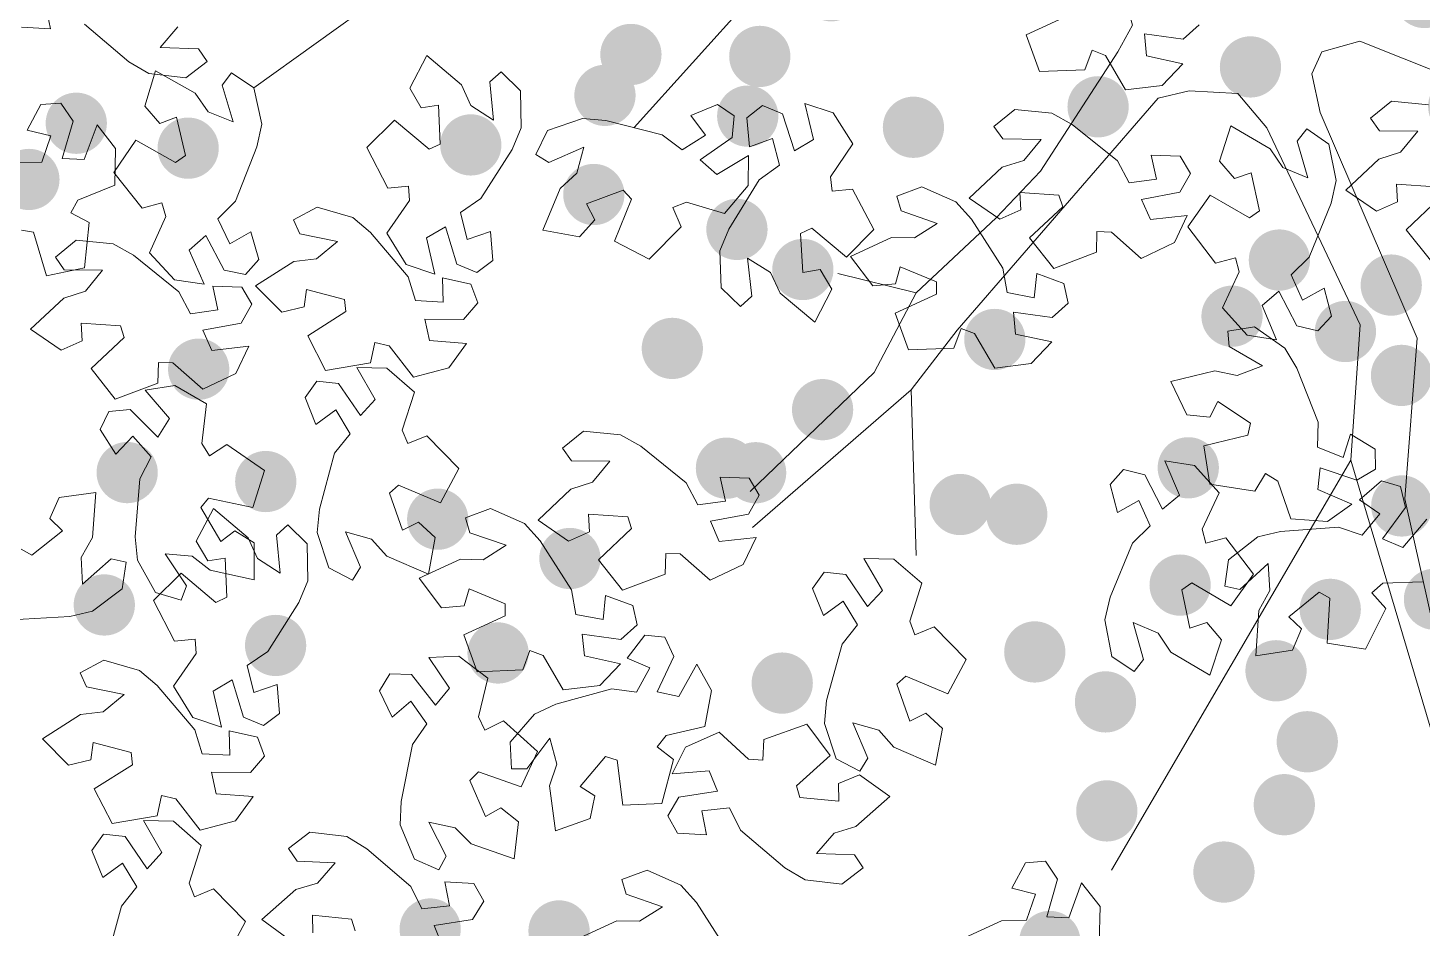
# Model space of a CAD drawing. Header units: millimetres. Extents: x 935 to 13922, y 3203 to 7816.
# Drawn here: x 4680 to 4787.4, y 7093 to 7162.4 of the extents above; entities that cross this region are included whole.
import ezdxf

# ---------------------------------------------------------------- set-up
doc = ezdxf.new("R2010")
doc.units = ezdxf.units.MM
doc.layers.add('ALBERI frutti - Fruit', color=7, linetype='Continuous', lineweight=5, true_color=0xfd8930)
doc.layers.add('Albero_tronco', color=7, linetype='Continuous', lineweight=5, true_color=0x846648)
doc.layers.add('ALBERO - TREE', color=96, linetype='Continuous', lineweight=5)

msp = doc.modelspace()

# ---------------------------------------------------------------- hatches: boundary and pattern name
at = {"layer": 'ALBERI frutti - Fruit', "lineweight": 30}
h = msp.add_hatch(color=256, dxfattribs=at)
h.dxf.hatch_style = 1
edge = h.paths.add_edge_path()
edge.add_arc((4643.68, 7170.72), 2.36, 0, 360)
edge = h.paths.add_edge_path()
edge.add_arc((4633.75, 7170.87), 2.36, 0, 360)
edge = h.paths.add_edge_path()
edge.add_arc((4647.01, 7154.3), 2.36, 0, 360)
edge = h.paths.add_edge_path()
edge.add_arc((4648.53, 7143.5), 2.36, 0, 360)
edge = h.paths.add_edge_path()
edge.add_arc((4680.07, 7150.7), 2.36, 0, 360)
edge = h.paths.add_edge_path()
edge.add_arc((4683.72, 7155.03), 2.36, 0, 360)
edge = h.paths.add_edge_path()
edge.add_arc((4663.49, 7135.44), 2.36, 0, 360)
edge = h.paths.add_edge_path()
edge.add_arc((4670.32, 7120.98), 2.36, 0, 360)
edge = h.paths.add_edge_path()
edge.add_arc((4676.07, 7129.98), 2.36, 0, 360)
edge = h.paths.add_edge_path()
edge.add_arc((4676.7, 7139.02), 2.36, 0, 360)
edge = h.paths.add_edge_path()
edge.add_arc((4723.6, 7149.54), 2.36, 0, 360)
edge = h.paths.add_edge_path()
edge.add_arc((4729.65, 7137.68), 2.36, 0, 360)
edge = h.paths.add_edge_path()
edge.add_arc((4734.63, 7146.85), 2.36, 0, 360)
edge = h.paths.add_edge_path()
edge.add_arc((4735.46, 7155.58), 2.36, 0, 360)
edge = h.paths.add_edge_path()
edge.add_arc((4724.46, 7157.18), 2.36, 0, 360)
edge = h.paths.add_edge_path()
edge.add_arc((4741.9, 7165.24), 2.36, 0, 360)
edge = h.paths.add_edge_path()
edge.add_arc((4727.44, 7167.06), 2.36, 0, 360)
edge = h.paths.add_edge_path()
edge.add_arc((4714.67, 7165.53), 2.36, 0, 360)
edge = h.paths.add_edge_path()
edge.add_arc((4694.91, 7175.26), 2.36, 0, 360)
edge = h.paths.add_edge_path()
edge.add_arc((4699.56, 7180.46), 2.36, 0, 360)
edge = h.paths.add_edge_path()
edge.add_arc((4724.76, 7190.6), 2.36, 0, 360)
edge = h.paths.add_edge_path()
edge.add_arc((4732.14, 7200.86), 2.36, 0, 360)
edge = h.paths.add_edge_path()
edge.add_arc((4724.37, 7195), 2.36, 0, 360)
edge = h.paths.add_edge_path()
edge.add_arc((4711.14, 7196.28), 2.36, 0, 360)
edge = h.paths.add_edge_path()
edge.add_arc((4704.28, 7216.91), 2.36, 0, 360)
edge = h.paths.add_edge_path()
edge.add_arc((4708.59, 7213.53), 2.36, 0, 360)
edge = h.paths.add_edge_path()
edge.add_arc((4714.72, 7207.33), 2.36, 0, 360)
edge = h.paths.add_edge_path()
edge.add_arc((4725.73, 7208.84), 2.36, 0, 360)
edge = h.paths.add_edge_path()
edge.add_arc((4674.59, 7203.59), 2.36, 0, 360)
edge = h.paths.add_edge_path()
edge.add_arc((4680.34, 7192.23), 2.36, 0, 360)
edge = h.paths.add_edge_path()
edge.add_arc((4685.89, 7179.98), 2.36, 0, 360)
edge = h.paths.add_edge_path()
edge.add_arc((4698.93, 7190.77), 2.36, 0, 360)
edge = h.paths.add_edge_path()
edge.add_arc((4669.76, 7166.84), 2.36, 0, 360)
edge = h.paths.add_edge_path()
edge.add_arc((4681.5, 7169.91), 2.36, 0, 360)
edge = h.paths.add_edge_path()
edge.add_arc((4692.34, 7153.11), 2.36, 0, 360)
edge = h.paths.add_edge_path()
edge.add_arc((4693.15, 7136.08), 2.36, 0, 360)
edge = h.paths.add_edge_path()
edge.add_arc((4698.32, 7127.42), 2.36, 0, 360)
edge = h.paths.add_edge_path()
edge.add_arc((4711.57, 7124.52), 2.36, 0, 360)
edge = h.paths.add_edge_path()
edge.add_arc((4699.08, 7114.79), 2.36, 0, 360)
edge = h.paths.add_edge_path()
edge.add_arc((4687.64, 7128.11), 2.36, 0, 360)
edge = h.paths.add_edge_path()
edge.add_arc((4685.88, 7117.91), 2.36, 0, 360)
edge = h.paths.add_edge_path()
edge.add_arc((4655.52, 7165.26), 2.36, 0, 360)
edge = h.paths.add_edge_path()
edge.add_arc((4697.54, 7166.87), 2.36, 0, 360)
edge = h.paths.add_edge_path()
edge.add_arc((4714.12, 7153.36), 2.36, 0, 360)
edge = h.paths.add_edge_path()
edge.add_arc((4644.52, 7199.43), 2.36, 0, 360)
edge = h.paths.add_edge_path()
edge.add_arc((4638.98, 7192.14), 2.36, 0, 360)
edge = h.paths.add_edge_path()
edge.add_arc((4660.88, 7189.83), 2.36, 0, 360)
edge = h.paths.add_edge_path()
edge.add_arc((4658.83, 7206.03), 2.36, 0, 360)
edge = h.paths.add_edge_path()
edge.add_arc((4677.26, 7216.3), 2.36, 0, 360)
edge = h.paths.add_edge_path()
edge.add_arc((4641.11, 7138.99), 2.36, 0, 360)
h = msp.add_hatch(color=256, dxfattribs=at)
h.dxf.hatch_style = 1
edge = h.paths.add_edge_path()
edge.add_arc((4736.39, 7160.18), 2.36, 0, 360)
edge = h.paths.add_edge_path()
edge.add_arc((4726.46, 7160.33), 2.36, 0, 360)
edge = h.paths.add_edge_path()
edge.add_arc((4739.71, 7143.76), 2.36, 0, 360)
edge = h.paths.add_edge_path()
edge.add_arc((4741.23, 7132.96), 2.36, 0, 360)
edge = h.paths.add_edge_path()
edge.add_arc((4772.78, 7140.16), 2.36, 0, 360)
edge = h.paths.add_edge_path()
edge.add_arc((4776.43, 7144.49), 2.36, 0, 360)
edge = h.paths.add_edge_path()
edge.add_arc((4756.19, 7124.9), 2.36, 0, 360)
edge = h.paths.add_edge_path()
edge.add_arc((4763.03, 7110.44), 2.36, 0, 360)
edge = h.paths.add_edge_path()
edge.add_arc((4768.78, 7119.44), 2.36, 0, 360)
edge = h.paths.add_edge_path()
edge.add_arc((4769.41, 7128.48), 2.36, 0, 360)
edge = h.paths.add_edge_path()
edge.add_arc((4816.31, 7139), 2.36, 0, 360)
edge = h.paths.add_edge_path()
edge.add_arc((4822.36, 7127.14), 2.36, 0, 360)
edge = h.paths.add_edge_path()
edge.add_arc((4827.34, 7136.31), 2.36, 0, 360)
edge = h.paths.add_edge_path()
edge.add_arc((4828.17, 7145.04), 2.36, 0, 360)
edge = h.paths.add_edge_path()
edge.add_arc((4817.17, 7146.64), 2.36, 0, 360)
edge = h.paths.add_edge_path()
edge.add_arc((4834.61, 7154.7), 2.36, 0, 360)
edge = h.paths.add_edge_path()
edge.add_arc((4820.15, 7156.52), 2.36, 0, 360)
edge = h.paths.add_edge_path()
edge.add_arc((4807.38, 7154.99), 2.36, 0, 360)
edge = h.paths.add_edge_path()
edge.add_arc((4787.62, 7164.72), 2.36, 0, 360)
edge = h.paths.add_edge_path()
edge.add_arc((4792.27, 7169.91), 2.36, 0, 360)
edge = h.paths.add_edge_path()
edge.add_arc((4817.47, 7180.06), 2.36, 0, 360)
edge = h.paths.add_edge_path()
edge.add_arc((4824.85, 7190.32), 2.36, 0, 360)
edge = h.paths.add_edge_path()
edge.add_arc((4817.08, 7184.46), 2.36, 0, 360)
edge = h.paths.add_edge_path()
edge.add_arc((4803.85, 7185.74), 2.36, 0, 360)
edge = h.paths.add_edge_path()
edge.add_arc((4796.99, 7206.37), 2.36, 0, 360)
edge = h.paths.add_edge_path()
edge.add_arc((4801.3, 7202.99), 2.36, 0, 360)
edge = h.paths.add_edge_path()
edge.add_arc((4807.43, 7196.79), 2.36, 0, 360)
edge = h.paths.add_edge_path()
edge.add_arc((4818.43, 7198.3), 2.36, 0, 360)
edge = h.paths.add_edge_path()
edge.add_arc((4767.3, 7193.05), 2.36, 0, 360)
edge = h.paths.add_edge_path()
edge.add_arc((4773.05, 7181.69), 2.36, 0, 360)
edge = h.paths.add_edge_path()
edge.add_arc((4778.6, 7169.44), 2.36, 0, 360)
edge = h.paths.add_edge_path()
edge.add_arc((4791.64, 7180.23), 2.36, 0, 360)
edge = h.paths.add_edge_path()
edge.add_arc((4762.46, 7156.3), 2.36, 0, 360)
edge = h.paths.add_edge_path()
edge.add_arc((4774.2, 7159.37), 2.36, 0, 360)
edge = h.paths.add_edge_path()
edge.add_arc((4785.05, 7142.56), 2.36, 0, 360)
edge = h.paths.add_edge_path()
edge.add_arc((4785.86, 7125.54), 2.36, 0, 360)
edge = h.paths.add_edge_path()
edge.add_arc((4791.02, 7116.88), 2.36, 0, 360)
edge = h.paths.add_edge_path()
edge.add_arc((4804.28, 7113.97), 2.36, 0, 360)
edge = h.paths.add_edge_path()
edge.add_arc((4791.79, 7104.25), 2.36, 0, 360)
edge = h.paths.add_edge_path()
edge.add_arc((4780.35, 7117.57), 2.36, 0, 360)
edge = h.paths.add_edge_path()
edge.add_arc((4778.58, 7107.37), 2.36, 0, 360)
edge = h.paths.add_edge_path()
edge.add_arc((4748.23, 7154.72), 2.36, 0, 360)
edge = h.paths.add_edge_path()
edge.add_arc((4790.25, 7156.33), 2.36, 0, 360)
edge = h.paths.add_edge_path()
edge.add_arc((4806.83, 7142.82), 2.36, 0, 360)
edge = h.paths.add_edge_path()
edge.add_arc((4737.22, 7188.89), 2.36, 0, 360)
edge = h.paths.add_edge_path()
edge.add_arc((4731.68, 7181.6), 2.36, 0, 360)
edge = h.paths.add_edge_path()
edge.add_arc((4753.59, 7179.29), 2.36, 0, 360)
edge = h.paths.add_edge_path()
edge.add_arc((4751.54, 7195.49), 2.36, 0, 360)
edge = h.paths.add_edge_path()
edge.add_arc((4769.97, 7205.76), 2.36, 0, 360)
edge = h.paths.add_edge_path()
edge.add_arc((4733.82, 7128.45), 2.36, 0, 360)
h = msp.add_hatch(color=256, dxfattribs=at)
h.dxf.hatch_style = 1
edge = h.paths.add_edge_path()
edge.add_arc((4720.92, 7092.79), 2.36, 0, 360)
edge = h.paths.add_edge_path()
edge.add_arc((4710.99, 7092.94), 2.36, 0, 360)
edge = h.paths.add_edge_path()
edge.add_arc((4724.25, 7076.36), 2.36, 0, 360)
edge = h.paths.add_edge_path()
edge.add_arc((4725.77, 7065.57), 2.36, 0, 360)
edge = h.paths.add_edge_path()
edge.add_arc((4757.32, 7072.77), 2.36, 0, 360)
edge = h.paths.add_edge_path()
edge.add_arc((4760.97, 7077.1), 2.36, 0, 360)
edge = h.paths.add_edge_path()
edge.add_arc((4740.73, 7057.5), 2.36, 0, 360)
edge = h.paths.add_edge_path()
edge.add_arc((4747.56, 7043.05), 2.36, 0, 360)
edge = h.paths.add_edge_path()
edge.add_arc((4753.32, 7052.04), 2.36, 0, 360)
edge = h.paths.add_edge_path()
edge.add_arc((4753.95, 7061.09), 2.36, 0, 360)
edge = h.paths.add_edge_path()
edge.add_arc((4800.84, 7071.6), 2.36, 0, 360)
edge = h.paths.add_edge_path()
edge.add_arc((4806.89, 7059.75), 2.36, 0, 360)
edge = h.paths.add_edge_path()
edge.add_arc((4811.87, 7068.92), 2.36, 0, 360)
edge = h.paths.add_edge_path()
edge.add_arc((4812.71, 7077.64), 2.36, 0, 360)
edge = h.paths.add_edge_path()
edge.add_arc((4801.71, 7079.24), 2.36, 0, 360)
edge = h.paths.add_edge_path()
edge.add_arc((4819.15, 7087.3), 2.36, 0, 360)
edge = h.paths.add_edge_path()
edge.add_arc((4804.68, 7089.12), 2.36, 0, 360)
edge = h.paths.add_edge_path()
edge.add_arc((4791.91, 7087.6), 2.36, 0, 360)
edge = h.paths.add_edge_path()
edge.add_arc((4772.16, 7097.33), 2.36, 0, 360)
edge = h.paths.add_edge_path()
edge.add_arc((4776.81, 7102.52), 2.36, 0, 360)
edge = h.paths.add_edge_path()
edge.add_arc((4802, 7112.66), 2.36, 0, 360)
edge = h.paths.add_edge_path()
edge.add_arc((4809.38, 7122.92), 2.36, 0, 360)
edge = h.paths.add_edge_path()
edge.add_arc((4801.61, 7117.07), 2.36, 0, 360)
edge = h.paths.add_edge_path()
edge.add_arc((4788.38, 7118.35), 2.36, 0, 360)
edge = h.paths.add_edge_path()
edge.add_arc((4781.52, 7138.98), 2.36, 0, 360)
edge = h.paths.add_edge_path()
edge.add_arc((4785.84, 7135.6), 2.36, 0, 360)
edge = h.paths.add_edge_path()
edge.add_arc((4791.97, 7129.39), 2.36, 0, 360)
edge = h.paths.add_edge_path()
edge.add_arc((4802.97, 7130.91), 2.36, 0, 360)
edge = h.paths.add_edge_path()
edge.add_arc((4751.83, 7125.65), 2.36, 0, 360)
edge = h.paths.add_edge_path()
edge.add_arc((4757.58, 7114.29), 2.36, 0, 360)
edge = h.paths.add_edge_path()
edge.add_arc((4763.13, 7102.04), 2.36, 0, 360)
edge = h.paths.add_edge_path()
edge.add_arc((4776.17, 7112.84), 2.36, 0, 360)
edge = h.paths.add_edge_path()
edge.add_arc((4747, 7088.91), 2.36, 0, 360)
edge = h.paths.add_edge_path()
edge.add_arc((4758.74, 7091.98), 2.36, 0, 360)
edge = h.paths.add_edge_path()
edge.add_arc((4769.58, 7075.17), 2.36, 0, 360)
edge = h.paths.add_edge_path()
edge.add_arc((4770.39, 7058.14), 2.36, 0, 360)
edge = h.paths.add_edge_path()
edge.add_arc((4775.56, 7049.48), 2.36, 0, 360)
edge = h.paths.add_edge_path()
edge.add_arc((4788.81, 7046.58), 2.36, 0, 360)
edge = h.paths.add_edge_path()
edge.add_arc((4776.32, 7036.85), 2.36, 0, 360)
edge = h.paths.add_edge_path()
edge.add_arc((4764.88, 7050.18), 2.36, 0, 360)
edge = h.paths.add_edge_path()
edge.add_arc((4763.12, 7039.98), 2.36, 0, 360)
edge = h.paths.add_edge_path()
edge.add_arc((4732.76, 7087.32), 2.36, 0, 360)
edge = h.paths.add_edge_path()
edge.add_arc((4774.79, 7088.93), 2.36, 0, 360)
edge = h.paths.add_edge_path()
edge.add_arc((4791.37, 7075.42), 2.36, 0, 360)
edge = h.paths.add_edge_path()
edge.add_arc((4721.76, 7121.49), 2.36, 0, 360)
edge = h.paths.add_edge_path()
edge.add_arc((4716.22, 7114.21), 2.36, 0, 360)
edge = h.paths.add_edge_path()
edge.add_arc((4738.12, 7111.89), 2.36, 0, 360)
edge = h.paths.add_edge_path()
edge.add_arc((4736.07, 7128.1), 2.36, 0, 360)
edge = h.paths.add_edge_path()
edge.add_arc((4754.5, 7138.37), 2.36, 0, 360)
edge = h.paths.add_edge_path()
edge.add_arc((4718.35, 7061.05), 2.36, 0, 360)

# ---------------------------------------------------------------- linework, layer by layer
at = {"layer": 'ALBERO - TREE', "lineweight": 9}
for points in [[(4681.36, 7164.16), (4681.73, 7162.31), (4679.5, 7162.43)], [(4770.26, 7162.61), (4769.01, 7161.5), (4769.01, 7161.5), (4766.04, 7161.91), (4766.19, 7160.22), (4768.99, 7159.62), (4767.39, 7157.95), (4764.58, 7157.61), (4763.04, 7160.26), (4761.99, 7160.65), (4761.45, 7159.15), (4761.45, 7159.15), (4757.94, 7159.01), (4756.92, 7161.84), (4760.1, 7163.3)], [(4691.55, 7162.45), (4690.19, 7160.87), (4693.14, 7160.76), (4693.8, 7159.78), (4692.16, 7158.52), (4689.32, 7158.86), (4687.77, 7159.77), (4684.35, 7162.67)], [(4679.15, 7151.99), (4681.07, 7152.03), (4681.77, 7154.05), (4679.94, 7154.51), (4681, 7156.48), (4682.54, 7156.59), (4683.47, 7155.2), (4683.47, 7155.2), (4682.64, 7152.32), (4684.33, 7152.23), (4685.32, 7154.91), (4686.75, 7153.09), (4686.69, 7150.27), (4683.85, 7149.11), (4683.31, 7148.13), (4684.72, 7147.38), (4684.72, 7147.38), (4684.36, 7143.89), (4681.42, 7143.28), (4680.42, 7146.63), (4679.49, 7146.78)], [(4788.47, 7150.12), (4785.45, 7150.33), (4785.52, 7148.98), (4783.91, 7148.26), (4781.55, 7149.88), (4784.1, 7152.27), (4785.77, 7152.8), (4787.09, 7154.41), (4784.14, 7154.45), (4783.46, 7155.42), (4785.06, 7156.72), (4787.91, 7156.45)], [(4788.07, 7144.47), (4786.21, 7146.83), (4788.75, 7149.22)], [(4787.47, 7119.68), (4784.4, 7119.58), (4783.56, 7118.85), (4784.62, 7117.65), (4784.62, 7117.65), (4783.07, 7114.5), (4780.1, 7114.96), (4780.32, 7118.44), (4779.5, 7118.9), (4777.15, 7117), (4778.13, 7116.06), (4777.44, 7114.43), (4774.61, 7114), (4774.84, 7117.49), (4775.7, 7119.02), (4775.57, 7121.1), (4773.38, 7119.11), (4772.22, 7119.35), (4772.51, 7121.4), (4774.77, 7123.15), (4776.52, 7123.58), (4780.99, 7123.91), (4782.81, 7123.28), (4784.16, 7124.93), (4782.61, 7126), (4784.29, 7127.47), (4785.77, 7127.05), (4786.16, 7125.43), (4786.16, 7125.43), (4784.38, 7123.01), (4785.94, 7122.34), (4787.8, 7124.51)], [(4679.47, 7122.21), (4680.29, 7121.74), (4682.66, 7123.62), (4681.69, 7124.57), (4682.41, 7126.19), (4685.23, 7126.58), (4684.97, 7123.1), (4684.09, 7121.58), (4684.2, 7119.5), (4686.41, 7121.47), (4687.56, 7121.21), (4687.25, 7119.16), (4684.97, 7117.44), (4683.22, 7117.03), (4678.74, 7116.76)], [(4686.01, 7090.36), (4687.2, 7094.69), (4688.39, 7096.19), (4687.28, 7098.02), (4685.76, 7096.91), (4684.93, 7098.98), (4685.82, 7100.24), (4687.48, 7100.06), (4687.48, 7100.06), (4689.17, 7097.58), (4690.32, 7098.83), (4688.89, 7101.31), (4691.2, 7101.24), (4693.34, 7099.38), (4692.41, 7096.46), (4692.82, 7095.43), (4694.3, 7096.03), (4694.3, 7096.03), (4696.76, 7093.52), (4695.34, 7090.87)], [(4700.32, 7091.98), (4698.01, 7093.66), (4700.63, 7095.98), (4702.31, 7096.47), (4703.68, 7098.04), (4700.73, 7098.16), (4700.07, 7099.15), (4701.72, 7100.4), (4704.56, 7100.06), (4706.1, 7099.13), (4709.51, 7096.22), (4710.36, 7094.5), (4712.49, 7094.72), (4712.13, 7096.58), (4714.36, 7096.44), (4715.12, 7095.09), (4714.25, 7093.67), (4714.25, 7093.67), (4711.29, 7093.2), (4711.93, 7091.63)], [(4722.19, 7092.11), (4725.37, 7093.57), (4727.12, 7093.54), (4728.89, 7094.65), (4726.09, 7095.62), (4725.76, 7096.76), (4727.7, 7097.48), (4730.31, 7096.32), (4731.52, 7094.99), (4733.94, 7091.21)], [(4750.93, 7091.7), (4755.01, 7093.56), (4756.93, 7093.61), (4757.63, 7095.63), (4755.8, 7096.09), (4756.87, 7098.05), (4758.41, 7098.16), (4759.33, 7096.78), (4759.33, 7096.78), (4758.5, 7093.89), (4760.2, 7093.81), (4761.19, 7096.49), (4762.61, 7094.67), (4762.55, 7091.84)], [(4705.2, 7092.81), (4704.93, 7093.71), (4701.93, 7094.01), (4701.96, 7092.65)]]:
    msp.add_lwpolyline(points, dxfattribs=at)
for points in [[(4717.94, 7157.54), (4718, 7154.68), (4717.3, 7153.02), (4714.9, 7149.24), (4713.32, 7148.15), (4713.84, 7146.08), (4715.63, 7146.69), (4715.81, 7144.46), (4714.58, 7143.53), (4713.05, 7144.18), (4713.05, 7144.18), (4712.17, 7147.05), (4710.7, 7146.2), (4711.34, 7143.41), (4709.15, 7144.15), (4707.65, 7146.55), (4709.4, 7149.07), (4709.31, 7150.18), (4707.72, 7150.04), (4707.72, 7150.04), (4706.11, 7153.17), (4708.24, 7155.28), (4710.91, 7153.03), (4711.77, 7153.41), (4711.64, 7156.43), (4710.3, 7156.21), (4709.41, 7157.73), (4710.74, 7160.25), (4713.41, 7158), (4714.13, 7156.4), (4715.88, 7155.27), (4715.58, 7158.21), (4716.46, 7158.99)], [(4697.41, 7157.77), (4698.01, 7154.97), (4697.64, 7153.21), (4695.99, 7149.03), (4694.64, 7147.67), (4695.54, 7145.73), (4697.18, 7146.67), (4697.78, 7144.52), (4696.75, 7143.37), (4695.12, 7143.72), (4695.12, 7143.72), (4693.71, 7146.37), (4692.43, 7145.26), (4693.58, 7142.64), (4691.29, 7142.96), (4689.37, 7145.04), (4690.62, 7147.84), (4690.32, 7148.91), (4688.79, 7148.48), (4688.79, 7148.48), (4686.62, 7151.24), (4688.31, 7153.72), (4691.36, 7152.01), (4692.13, 7152.55), (4691.43, 7155.49), (4690.16, 7155.02), (4689, 7156.35), (4689.83, 7159.08), (4692.88, 7157.36), (4693.89, 7155.92), (4695.82, 7155.14), (4694.97, 7157.97), (4695.69, 7158.91)], [(4720.04, 7154.46), (4722.74, 7155.4), (4724.53, 7155.25), (4728.88, 7154.14), (4730.4, 7152.97), (4732.21, 7154.11), (4731.07, 7155.62), (4733.13, 7156.48), (4734.41, 7155.6), (4734.26, 7153.94), (4734.26, 7153.94), (4731.8, 7152.22), (4733.07, 7151.08), (4735.52, 7152.55), (4735.49, 7150.24), (4733.67, 7148.08), (4730.73, 7148.96), (4729.7, 7148.53), (4730.33, 7147.06), (4730.33, 7147.06), (4727.86, 7144.56), (4725.19, 7145.94), (4726.51, 7149.17), (4725.87, 7149.87), (4723.04, 7148.81), (4723.67, 7147.6), (4722.5, 7146.29), (4719.68, 7146.78), (4721.01, 7150.01), (4722.3, 7151.19), (4722.84, 7153.2), (4720.13, 7152.01), (4719.12, 7152.61)], [(4733.41, 7142.34), (4733.32, 7145.2), (4734, 7146.87), (4736.35, 7150.68), (4737.92, 7151.79), (4737.38, 7153.85), (4735.6, 7153.22), (4735.39, 7155.44), (4736.61, 7156.39), (4738.15, 7155.76), (4738.15, 7155.76), (4739.06, 7152.9), (4740.52, 7153.77), (4739.85, 7156.55), (4742.05, 7155.83), (4743.57, 7153.45), (4741.85, 7150.91), (4741.96, 7149.8), (4743.54, 7149.95), (4743.54, 7149.95), (4745.19, 7146.85), (4743.08, 7144.71), (4740.39, 7146.94), (4739.54, 7146.54), (4739.7, 7143.52), (4741.04, 7143.76), (4741.95, 7142.25), (4740.64, 7139.71), (4737.95, 7141.94), (4737.21, 7143.53), (4735.45, 7144.64), (4735.78, 7141.7), (4734.91, 7140.91)], [(4756.04, 7156.09), (4758.89, 7155.82), (4760.46, 7154.94), (4763.95, 7152.13), (4764.85, 7150.43), (4766.97, 7150.72), (4766.56, 7152.56), (4768.79, 7152.49), (4769.58, 7151.16), (4768.76, 7149.71), (4768.76, 7149.71), (4765.81, 7149.16), (4766.49, 7147.61), (4769.33, 7147.92), (4768.35, 7145.83), (4765.79, 7144.62), (4763.49, 7146.64), (4762.37, 7146.68), (4762.33, 7145.09), (4762.33, 7145.09), (4759.04, 7143.84), (4757.18, 7146.2), (4759.73, 7148.59), (4759.44, 7149.49), (4756.43, 7149.7), (4756.5, 7148.35), (4754.88, 7147.63), (4752.53, 7149.25), (4755.07, 7151.64), (4756.74, 7152.17), (4758.07, 7153.78), (4755.11, 7153.82), (4754.43, 7154.79)], [(4780.25, 7153.42), (4780.81, 7150.61), (4780.42, 7148.86), (4778.72, 7144.71), (4777.35, 7143.36), (4778.22, 7141.41), (4779.87, 7142.33), (4780.44, 7140.17), (4779.4, 7139.03), (4777.78, 7139.41), (4777.78, 7139.41), (4776.4, 7142.08), (4775.11, 7140.98), (4776.22, 7138.35), (4773.94, 7138.69), (4772.05, 7140.8), (4773.33, 7143.58), (4773.04, 7144.66), (4771.5, 7144.25), (4771.5, 7144.25), (4769.37, 7147.04), (4771.1, 7149.5), (4774.12, 7147.74), (4774.9, 7148.27), (4774.25, 7151.22), (4772.96, 7150.77), (4771.82, 7152.11), (4772.69, 7154.83), (4775.71, 7153.07), (4776.7, 7151.62), (4778.62, 7150.82), (4777.81, 7153.66), (4778.55, 7154.59)], [(4748.88, 7150.14), (4751.5, 7148.98), (4752.71, 7147.65), (4755.12, 7143.87), (4755.44, 7141.98), (4757.54, 7141.58), (4757.73, 7143.45), (4759.83, 7142.68), (4760.16, 7141.17), (4758.92, 7140.06), (4758.92, 7140.06), (4755.95, 7140.47), (4756.1, 7138.78), (4758.89, 7138.18), (4757.3, 7136.51), (4754.49, 7136.17), (4752.94, 7138.82), (4751.9, 7139.21), (4751.35, 7137.71), (4751.35, 7137.71), (4747.84, 7137.57), (4746.83, 7140.4), (4750, 7141.86), (4750.01, 7142.8), (4747.22, 7143.96), (4746.86, 7142.65), (4745.1, 7142.49), (4743.38, 7144.77), (4746.55, 7146.23), (4748.31, 7146.2), (4750.07, 7147.31), (4747.28, 7148.28), (4746.94, 7149.42)], [(4702.28, 7148.57), (4705.02, 7147.77), (4706.4, 7146.62), (4709.3, 7143.19), (4709.87, 7141.36), (4712, 7141.24), (4711.95, 7143.13), (4714.13, 7142.64), (4714.66, 7141.19), (4713.57, 7139.92), (4713.57, 7139.92), (4710.57, 7139.93), (4710.95, 7138.28), (4713.8, 7138.05), (4712.44, 7136.19), (4709.7, 7135.47), (4707.82, 7137.89), (4706.73, 7138.14), (4706.39, 7136.58), (4706.39, 7136.58), (4702.93, 7135.97), (4701.55, 7138.64), (4704.49, 7140.52), (4704.38, 7141.45), (4701.46, 7142.23), (4701.27, 7140.88), (4699.55, 7140.48), (4697.54, 7142.51), (4700.49, 7144.38), (4702.23, 7144.59), (4703.84, 7145.93), (4700.94, 7146.51), (4700.45, 7147.59)], [(4683.71, 7146.01), (4686.56, 7145.74), (4688.13, 7144.86), (4691.62, 7142.05), (4692.52, 7140.35), (4694.64, 7140.64), (4694.23, 7142.48), (4696.47, 7142.41), (4697.26, 7141.08), (4696.43, 7139.63), (4696.43, 7139.63), (4693.48, 7139.08), (4694.16, 7137.53), (4697.01, 7137.84), (4696.02, 7135.75), (4693.47, 7134.54), (4691.16, 7136.56), (4690.05, 7136.6), (4690, 7135.01), (4690, 7135.01), (4686.72, 7133.76), (4684.86, 7136.12), (4687.4, 7138.51), (4687.12, 7139.41), (4684.1, 7139.62), (4684.17, 7138.27), (4682.56, 7137.55), (4680.2, 7139.17), (4682.75, 7141.56), (4684.42, 7142.09), (4685.74, 7143.7), (4682.78, 7143.74), (4682.11, 7144.71)], [(4774.5, 7139.34), (4776.84, 7137.7), (4777.77, 7136.16), (4779.42, 7131.99), (4779.36, 7130.07), (4781.34, 7129.27), (4781.9, 7131.08), (4783.81, 7129.91), (4783.84, 7128.37), (4782.41, 7127.52), (4782.41, 7127.52), (4779.57, 7128.49), (4779.39, 7126.8), (4782.02, 7125.68), (4780.13, 7124.35), (4777.31, 7124.55), (4776.31, 7127.45), (4775.35, 7128.03), (4774.53, 7126.67), (4774.53, 7126.67), (4771.06, 7127.21), (4770.61, 7130.18), (4774, 7131), (4774.2, 7131.92), (4771.68, 7133.6), (4771.07, 7132.38), (4769.31, 7132.56), (4768.06, 7135.13), (4771.46, 7135.95), (4773.18, 7135.59), (4775.12, 7136.34), (4772.57, 7137.83), (4772.46, 7139)], [(4703.17, 7120.77), (4702.28, 7123.49), (4702.45, 7125.28), (4703.63, 7129.6), (4704.83, 7131.11), (4703.72, 7132.94), (4702.19, 7131.82), (4701.37, 7133.9), (4702.26, 7135.15), (4703.92, 7134.98), (4703.92, 7134.98), (4705.61, 7132.5), (4706.76, 7133.74), (4705.33, 7136.22), (4707.64, 7136.15), (4709.77, 7134.3), (4708.84, 7131.38), (4709.26, 7130.34), (4710.73, 7130.94), (4710.73, 7130.94), (4713.19, 7128.43), (4711.78, 7125.78), (4708.56, 7127.15), (4707.86, 7126.53), (4708.87, 7123.68), (4710.08, 7124.29), (4711.38, 7123.1), (4710.85, 7120.29), (4707.64, 7121.67), (4706.48, 7122.98), (4704.47, 7123.55), (4705.63, 7120.83), (4705.01, 7119.82)], [(4689.82, 7118.87), (4688.43, 7121.37), (4688.26, 7123.16), (4688.61, 7127.63), (4689.5, 7129.33), (4688.07, 7130.92), (4686.78, 7129.54), (4685.57, 7131.43), (4686.22, 7132.83), (4687.88, 7132.97), (4687.88, 7132.97), (4690, 7130.85), (4690.9, 7132.29), (4689.03, 7134.45), (4691.31, 7134.82), (4693.76, 7133.4), (4693.39, 7130.35), (4693.99, 7129.41), (4695.33, 7130.28), (4695.33, 7130.28), (4698.22, 7128.28), (4697.32, 7125.41), (4693.91, 7126.15), (4693.33, 7125.41), (4694.86, 7122.8), (4695.94, 7123.63), (4697.44, 7122.7), (4697.44, 7119.84), (4694.03, 7120.59), (4692.65, 7121.67), (4690.57, 7121.85), (4692.21, 7119.39), (4691.8, 7118.28)], [(4722.81, 7131.29), (4725.65, 7131.02), (4727.22, 7130.14), (4730.72, 7127.33), (4731.62, 7125.63), (4733.74, 7125.91), (4733.33, 7127.76), (4735.56, 7127.69), (4736.35, 7126.36), (4735.53, 7124.91), (4735.53, 7124.91), (4732.58, 7124.36), (4733.26, 7122.81), (4736.1, 7123.12), (4735.11, 7121.03), (4732.56, 7119.82), (4730.25, 7121.84), (4729.14, 7121.88), (4729.1, 7120.29), (4729.1, 7120.29), (4725.81, 7119.04), (4723.95, 7121.4), (4726.5, 7123.79), (4726.21, 7124.69), (4723.2, 7124.9), (4723.26, 7123.54), (4721.65, 7122.83), (4719.3, 7124.45), (4721.84, 7126.84), (4723.51, 7127.37), (4724.83, 7128.98), (4721.88, 7129.02), (4721.2, 7129.99)], [(4763.53, 7113.95), (4762.98, 7116.76), (4763.38, 7118.51), (4765.1, 7122.66), (4766.47, 7124), (4765.6, 7125.95), (4763.95, 7125.04), (4763.38, 7127.2), (4764.43, 7128.34), (4766.05, 7127.95), (4766.05, 7127.95), (4767.42, 7125.28), (4768.72, 7126.37), (4767.61, 7129.01), (4769.89, 7128.65), (4771.78, 7126.54), (4770.49, 7123.76), (4770.77, 7122.68), (4772.31, 7123.09), (4772.31, 7123.09), (4774.43, 7120.29), (4772.69, 7117.84), (4769.68, 7119.61), (4768.9, 7119.08), (4769.54, 7116.13), (4770.83, 7116.57), (4771.97, 7115.23), (4771.08, 7112.51), (4768.07, 7114.28), (4767.08, 7115.73), (4765.17, 7116.55), (4765.97, 7113.7), (4765.23, 7112.78)], [(4701.5, 7122.63), (4701.56, 7119.77), (4700.87, 7118.11), (4698.47, 7114.32), (4696.88, 7113.24), (4697.41, 7111.16), (4699.19, 7111.78), (4699.37, 7109.55), (4698.14, 7108.61), (4696.61, 7109.27), (4696.61, 7109.27), (4695.73, 7112.14), (4694.26, 7111.28), (4694.9, 7108.49), (4692.71, 7109.24), (4691.22, 7111.64), (4692.96, 7114.16), (4692.87, 7115.27), (4691.29, 7115.13), (4691.29, 7115.13), (4689.67, 7118.25), (4691.81, 7120.37), (4694.48, 7118.11), (4695.33, 7118.5), (4695.2, 7121.52), (4693.86, 7121.3), (4692.97, 7122.82), (4694.3, 7125.34), (4696.97, 7123.08), (4697.69, 7121.48), (4699.44, 7120.35), (4699.14, 7123.3), (4700.03, 7124.08)], [(4715.65, 7125.34), (4718.26, 7124.18), (4719.47, 7122.85), (4721.89, 7119.07), (4722.21, 7117.18), (4724.31, 7116.78), (4724.5, 7118.65), (4726.6, 7117.88), (4726.93, 7116.37), (4725.69, 7115.26), (4725.69, 7115.26), (4722.71, 7115.67), (4722.87, 7113.98), (4725.66, 7113.38), (4724.06, 7111.71), (4721.25, 7111.37), (4719.71, 7114.02), (4718.67, 7114.41), (4718.12, 7112.91), (4718.12, 7112.91), (4714.61, 7112.77), (4713.59, 7115.6), (4716.77, 7117.06), (4716.78, 7118), (4713.99, 7119.16), (4713.62, 7117.85), (4711.87, 7117.69), (4710.15, 7119.97), (4713.32, 7121.43), (4715.07, 7121.4), (4716.84, 7122.51), (4714.05, 7123.48), (4713.71, 7124.62)], [(4742.27, 7106.05), (4741.37, 7108.77), (4741.54, 7110.56), (4742.73, 7114.88), (4743.92, 7116.38), (4742.81, 7118.21), (4741.29, 7117.1), (4740.46, 7119.18), (4741.36, 7120.43), (4743.01, 7120.26), (4743.01, 7120.26), (4744.7, 7117.78), (4745.85, 7119.02), (4744.42, 7121.5), (4746.73, 7121.43), (4748.87, 7119.58), (4747.94, 7116.66), (4748.35, 7115.62), (4749.83, 7116.22), (4749.83, 7116.22), (4752.29, 7113.71), (4750.87, 7111.06), (4747.65, 7112.43), (4746.95, 7111.81), (4747.96, 7108.96), (4749.18, 7109.57), (4750.48, 7108.38), (4749.94, 7105.57), (4746.73, 7106.95), (4745.57, 7108.26), (4743.57, 7108.83), (4744.72, 7106.11), (4744.1, 7105.1)], [(4717.15, 7107.35), (4719.04, 7109.5), (4720.67, 7110.26), (4724.99, 7111.44), (4726.89, 7111.18), (4727.91, 7113.06), (4726.17, 7113.81), (4727.54, 7115.58), (4729.08, 7115.44), (4729.77, 7113.93), (4729.77, 7113.93), (4728.49, 7111.21), (4730.15, 7110.85), (4731.55, 7113.34), (4732.67, 7111.32), (4732.16, 7108.54), (4729.17, 7107.85), (4728.49, 7106.97), (4729.75, 7106), (4729.75, 7106), (4728.84, 7102.61), (4725.84, 7102.49), (4725.39, 7105.95), (4724.49, 7106.24), (4722.55, 7103.93), (4723.69, 7103.19), (4723.33, 7101.46), (4720.64, 7100.5), (4720.19, 7103.96), (4720.74, 7105.63), (4720.21, 7107.64), (4718.45, 7105.27), (4717.26, 7105.29)], [(4685.84, 7113.66), (4688.59, 7112.86), (4689.96, 7111.7), (4692.86, 7108.28), (4693.43, 7106.45), (4695.56, 7106.33), (4695.51, 7108.21), (4697.69, 7107.72), (4698.22, 7106.27), (4697.14, 7105.01), (4697.14, 7105.01), (4694.13, 7105.02), (4694.51, 7103.36), (4697.36, 7103.14), (4696, 7101.27), (4693.26, 7100.56), (4691.38, 7102.98), (4690.29, 7103.23), (4689.95, 7101.67), (4689.95, 7101.67), (4686.49, 7101.06), (4685.11, 7103.73), (4688.06, 7105.6), (4687.94, 7106.54), (4685.02, 7107.31), (4684.83, 7105.97), (4683.12, 7105.57), (4681.11, 7107.6), (4684.05, 7109.47), (4685.8, 7109.68), (4687.4, 7111.01), (4684.5, 7111.6), (4684.02, 7112.68)], [(4709.77, 7098.31), (4708.69, 7100.96), (4708.75, 7102.76), (4709.63, 7107.16), (4710.72, 7108.74), (4709.49, 7110.49), (4708.05, 7109.27), (4707.08, 7111.29), (4707.89, 7112.6), (4709.55, 7112.54), (4709.55, 7112.54), (4711.4, 7110.18), (4712.47, 7111.5), (4710.88, 7113.87), (4713.19, 7113.96), (4715.44, 7112.26), (4714.71, 7109.28), (4715.19, 7108.27), (4716.63, 7108.97), (4716.63, 7108.97), (4719.25, 7106.63), (4718.01, 7103.89), (4714.71, 7105.04), (4714.05, 7104.38), (4715.25, 7101.6), (4716.43, 7102.29), (4717.8, 7101.19), (4717.46, 7098.35), (4714.16, 7099.51), (4712.92, 7100.74), (4710.88, 7101.17), (4712.21, 7098.54), (4711.67, 7097.49)], [(4742.72, 7096.4), (4739.88, 7096.74), (4738.33, 7097.65), (4734.91, 7100.55), (4734.05, 7102.27), (4731.93, 7102.04), (4732.29, 7100.19), (4730.06, 7100.32), (4729.3, 7101.66), (4730.16, 7103.09), (4730.16, 7103.09), (4733.12, 7103.57), (4732.48, 7105.14), (4729.63, 7104.89), (4730.67, 7106.96), (4733.25, 7108.11), (4735.51, 7106.03), (4736.62, 7105.96), (4736.7, 7107.55), (4736.7, 7107.55), (4740.02, 7108.72), (4741.82, 7106.31), (4739.21, 7103.98), (4739.48, 7103.08), (4742.49, 7102.79), (4742.45, 7104.15), (4744.08, 7104.82), (4746.4, 7103.15), (4743.79, 7100.83), (4742.11, 7100.33), (4740.75, 7098.75), (4743.7, 7098.65), (4744.36, 7097.66)]]:
    msp.add_lwpolyline(points, close=True, dxfattribs=at)
at = {"layer": 'Albero_tronco', "lineweight": 9}
for p, q in [((4719.08, 7173.37), (4697.41, 7157.77)), ((4739.58, 7169), (4726.7, 7154.7)), ((4748.43, 7141.96), (4742.41, 7143.46)), ((4748.06, 7134.5), (4748.43, 7121.71)), ((4781.94, 7129.07), (4763.48, 7097.48))]:
    msp.add_line(p, q, dxfattribs=at)
for points in [[(4763.98, 7160.53), (4765.11, 7162.6), (4764.22, 7165.82)], [(4784.21, 7165.73), (4804.27, 7157.49), (4809.41, 7154.39), (4816.96, 7150.51), (4821.44, 7145.99), (4822.51, 7142.37), (4808.19, 7152.53), (4803.05, 7155.63), (4792.75, 7157.32), (4782.63, 7161.36)], [(4782.63, 7161.36), (4779.69, 7160.54), (4778.92, 7158.84), (4779.57, 7155.85)], [(4735.66, 7126.65), (4745.21, 7135.83), (4748.43, 7141.96), (4754.61, 7147.74), (4758.03, 7151.35), (4763.98, 7160.53)], [(4767.08, 7156.96), (4751.59, 7139.09), (4748.06, 7134.5), (4735.83, 7123.89)], [(4775.46, 7154.68), (4773.24, 7157.33), (4769.47, 7157.52), (4767.08, 7156.96)], [(4779.57, 7155.85), (4787.04, 7138.48), (4786.09, 7126.08), (4791.02, 7104), (4788.59, 7083.27), (4788.4, 7107.31), (4781.94, 7129.07), (4782.66, 7139.49), (4775.46, 7154.68)]]:
    msp.add_lwpolyline(points, dxfattribs=at)

doc.saveas('drawing.dxf')
